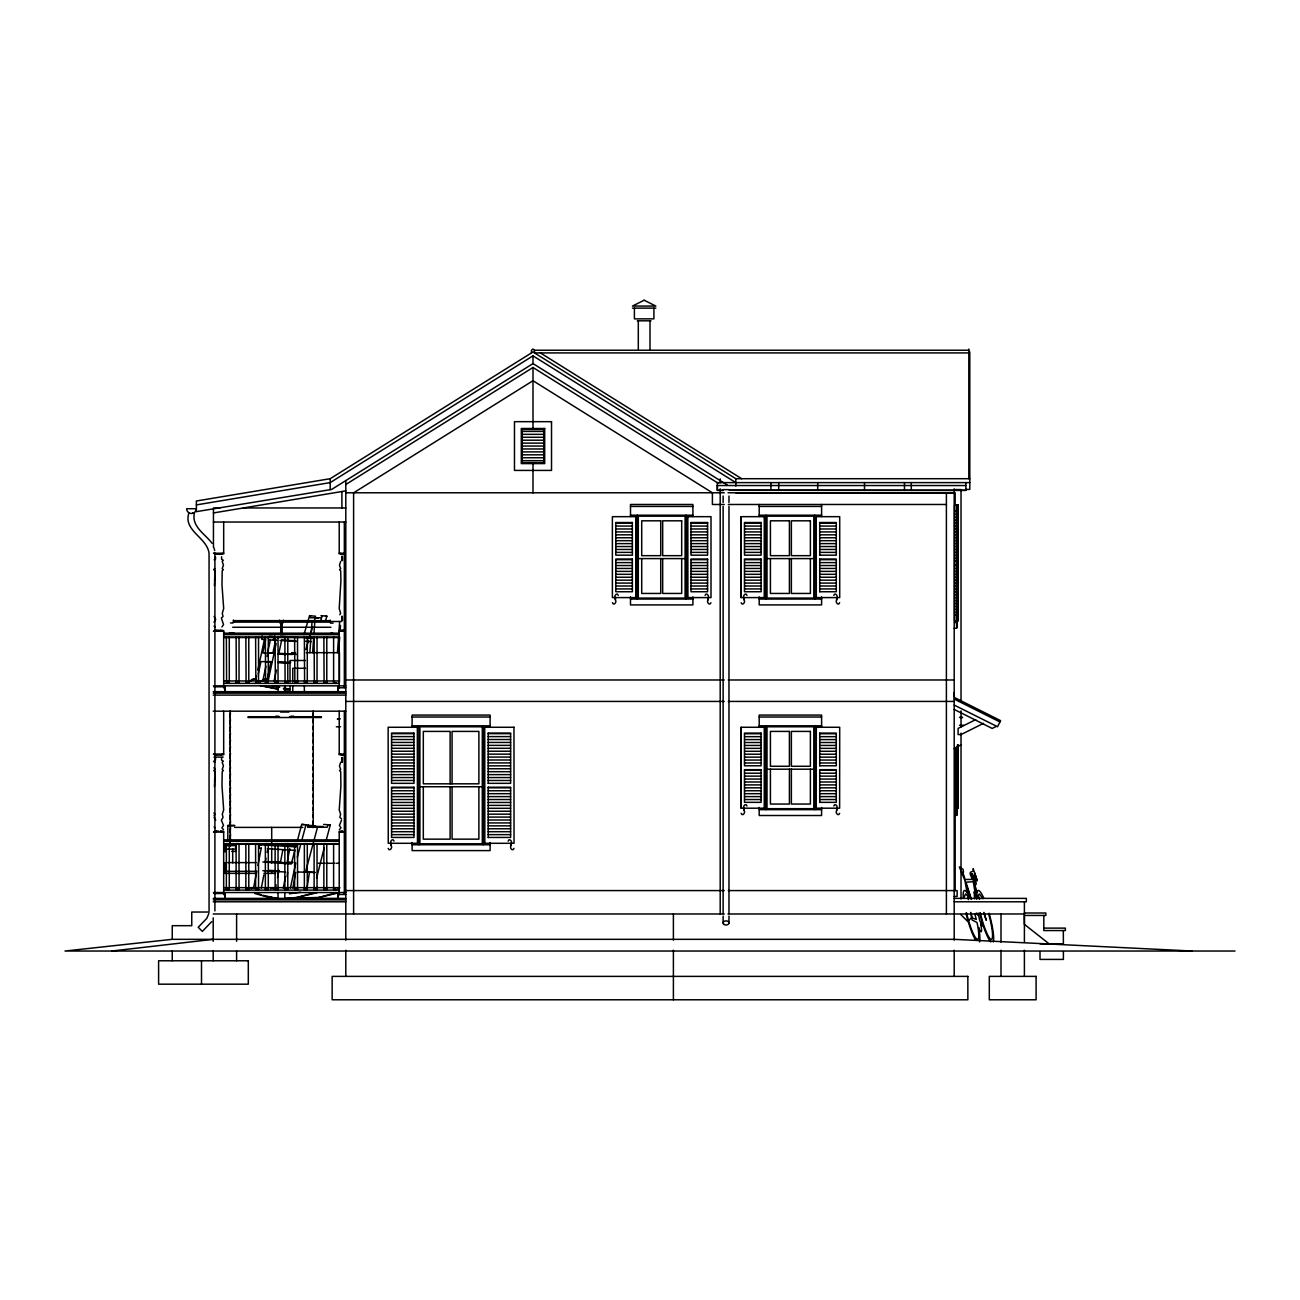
<?xml version="1.0" encoding="UTF-8"?>
<svg xmlns="http://www.w3.org/2000/svg" width="1300" height="1300" viewBox="0 0 1300 1300"><rect width="100%" height="100%" fill="white"/><g stroke="black" fill="none" stroke-linecap="round" stroke-linejoin="round"><path stroke-width="1.5" d="M256.1 873.373L224.9 873.373L224.9 871.341L256.1 871.341M224.9 865.199L224.9 862.615L224.9 873.373M224.9 849.534L224.9 851.679L224.9 845.601L235.625 845.601L235.625 847.941M224.9 849.16L235.625 849.014L235.625 851.403L231.725 851.403M224.9 848.217L224.9 845.601M271.7 873.373L271.7 871.341M957.06 626.113L957.028 627.575L957.011 622.099M957.271 813.312L957.255 814.775L957.369 804.538M957.239 814.726L957.239 810.03M957.206 809.299L957.222 810.387M975.666 914.631L975.699 913.656M261.592 844.708L259.155 844.708L258.928 848.104L261.365 848.104M309.871 652.681L310.96 637.081M311.236 633.181L312.065 621.481M312.618 652.681L313.723 637.081M313.999 633.181L314.827 621.481M337.447 652.681L338.553 637.081M338.829 633.181L339.641 621.481M338.585 652.681L339.69 637.081M340.243 629.281L340.519 625.381M262.096 635.976L261.852 639.389L265.671 639.535L262.779 652.99L266.142 652.99M274.723 635.976L274.479 639.389L273.211 639.389L275.762 639.535L272.87 652.99L267.832 652.99L267.085 656.451M287.17 876.509L287.544 872.138M309.481 872.138L306.995 888.193M508.137 841.1C509.031 837.541 513.077 841.62 511.046 844.025L511.046 845.487C509.031 847.892 513.077 851.971 513.971 848.413M705.087 595.4C705.981 591.841 710.028 595.92 708.012 598.325L708.012 599.788C705.997 602.192 710.028 606.271 710.938 602.712M833.788 595.4C834.681 591.841 838.727 595.92 836.712 598.325L836.712 599.788C834.697 602.192 838.727 606.271 839.638 602.712M833.788 806C834.681 802.441 838.727 806.52 836.712 808.925L836.712 810.387C834.697 812.793 838.727 816.871 839.638 813.312M964.291 896.967L965.542 893.913L967.704 895.992L968.37 899.633M290.42 887.981L295.783 862.956M292.858 887.981L295.685 872.462M316.566 878.28L324.204 847.746M256.815 871.163L253.5 888.355L252.525 888.014A6.532 5.655 90 0 0 250.494 887.965L248.69 888.696M257.92 865.443L261.219 848.25M265.281 862.014L266.029 858.179M267.134 852.443L267.865 848.624M261.332 888.111L263.851 874.998M276.136 884.764L275.438 888.355L274.463 888.014A6.532 5.655 -90 0 0 272.431 887.965L270.627 888.696M277.517 877.549L278.915 870.334M282.783 850.167L280.572 861.721L266.923 861.721M289.803 848.624L287.219 862.014L292.906 862.404M283.27 888.111L285.431 876.866M338.991 892.531L337.756 898.381L338.991 892.531L337.756 894.481L345.8 894.481M255.807 679.64L256.62 675.821M257.855 670.085L264.404 639.535M258.229 674.229L260.926 661.619L265.98 661.619M267.491 653.283L270.368 639.909M262.681 681.281L265.899 666.283M267.15 679.64L271.017 661.619L267.654 661.619M276.201 643.354L268.418 679.64L267.312 679.299M274.024 681.281L276.445 670.036M975.585 898.121L974.236 891.735L974.545 898.771M294.791 850.492L291.281 863.996L262.844 862.014M297.196 841.376L301.714 824.428L304.151 824.428M297.31 857.252L300.852 843.928M301.86 840.125L305.923 824.915L308.36 824.915L307.743 827.239L327.243 827.239L327.86 824.915L330.298 824.915L326.235 840.125M305.939 870.577L317.493 827.239L313.349 826.475M305.874 649.626L308.604 640.201M208.829 913.51L206.83 918.336L198.218 927.258L202.345 931.401L211.689 921.667M303.973 634.546L309.562 615.712L310.83 615.712M314.827 618.524L315.526 616.2L309.562 615.712M309.156 638.316L312.488 627.104M314.161 621.497L315.266 617.76L318.338 618.264M320.499 621.367L322.189 615.712L326.885 616.2L325.748 620.003M974.464 883.951L974.496 879.076L972.432 873.763M340.697 561.389L339.463 565.191L340.697 568.62L339.527 569.758L340.697 570.749L340.909 580.775L339.219 608.481L340.632 613.372L339.852 614.754M340.697 762.239L339.463 766.041L340.697 769.47L339.527 770.608L340.697 771.599L340.909 785.834L339.219 809.965L340.632 814.222L339.852 817.31L341.51 818.919M214.078 815.604L214.857 814.222L213.882 812.939M213.818 761.134L215.507 760.126L215.507 757.656M213.996 622.212L215.735 619.418L214.078 616.46M341.51 820.267L339.365 825.467L340.974 827.791L339.365 829.758M214.565 581.571L214.922 570.749L213.752 569.758M214.565 782.421L214.922 771.599L213.752 770.608L214.922 769.47L214.012 767.585M339.219 685.831L337.756 687.781L337.756 691.681L338.991 685.831L337.756 687.781L345.8 687.781M337.756 894.481L339.219 892.531M214.419 585.812L214.565 582.546M214.419 786.663L214.565 783.396M956.524 815.506L956.524 809.656M971.864 917.345L967.736 921.472L960.781 914.517M223.194 757.087L213.931 757.087M961.025 744.786L954.2 748.816M221.926 626.941L223.535 624.617L221.39 618.069L223.047 616.46L222.268 613.372L223.681 608.481L221.991 584.984L222.203 570.749L223.373 569.758L222.203 568.62L223.438 565.191L222.203 561.389L223.307 560.284L221.601 559.276L221.601 556.806M735.8 482.609L533 355.859L533 363.594L331.662 489.434L196.381 511.648L196.381 501.004L330.2 478.709L533 351.959L735.8 478.709L969.8 478.709M533 355.859L330.2 482.609L196.381 504.904M345.8 484.494L533 367.494L718.477 483.421M251.127 888.696L252.931 887.949A6.532 5.655 90 0 1 254.28 887.9M273.065 888.696L274.869 887.949A6.532 5.655 -90 0 1 276.217 887.9M618.296 595.4C617.386 591.841 613.356 595.92 615.371 598.325L615.371 599.788C617.386 602.192 613.34 606.271 612.446 602.712M615.371 599.788L615.371 598.325M708.012 598.325L708.012 599.788M746.996 595.4C746.086 591.841 742.056 595.92 744.071 598.325L744.071 599.788C746.086 602.192 742.04 606.271 741.146 602.712M744.071 599.788L744.071 598.325M394.046 841.1C393.152 837.541 389.106 841.62 391.121 844.025L391.121 845.487C393.136 847.892 389.106 851.971 388.196 848.413M391.121 845.487L391.121 844.025M836.712 599.788L836.712 598.325M511.046 845.487L511.046 844.025M746.996 806C746.086 802.441 742.056 806.52 744.071 808.925L744.071 810.387C746.086 812.793 742.04 816.871 741.146 813.312M744.071 810.387L744.071 808.925M836.712 808.925L836.712 810.387M975.715 719.615L958.1 728.423L958.1 734.581L961.025 734.581L983.483 723.352M996.011 726.538L992.193 728.439L954.2 709.442M214.012 569.075L214.922 568.62M313.674 888.485L315.396 887.851M338.049 888.485L339.934 887.803M314.551 892.775L296.969 897.439L284.781 898.446L284.863 892.531M316.989 892.775L294.856 897.975M336.489 892.775L318.906 897.439L297.554 898.04M338.926 892.775L316.794 897.975M214.126 559.764L215.507 559.276L215.507 556.806M220.512 553.962L223.681 553.231L213.444 553.231L216.613 553.962M216.613 630.5L213.444 631.231L223.681 631.231L220.512 630.5M342.387 630.5L339.219 631.231L344.338 631.231M220.512 754.812L223.681 754.081L213.444 754.081L216.613 754.812M216.613 831.35L213.444 832.081L223.681 832.081L220.512 831.35M342.387 831.35L339.219 832.081L344.338 832.081M226.363 682.37L229.287 682.37M236.113 682.37L239.037 682.37M245.863 682.37L248.787 682.37M255.613 682.37L258.537 682.37M265.363 682.37L268.287 682.37M275.113 682.37L278.037 682.37M284.863 682.37L287.787 682.37M294.613 682.37L297.537 682.37M304.363 682.37L307.287 682.37M314.113 682.37L317.037 682.37M323.863 682.37L326.787 682.37M333.613 682.37L336.537 682.858L333.613 682.858L333.613 636.984M226.363 889.07L229.287 889.07M236.113 889.07L239.037 889.07M245.863 889.07L248.787 889.07M255.613 889.07L258.537 889.07M265.363 889.07L268.287 889.07M275.113 889.07L278.037 889.07M284.863 889.07L287.787 889.07M294.613 889.07L297.537 889.07M304.363 889.07L307.287 889.07M314.113 889.07L317.037 889.07M323.863 889.07L326.787 889.07M333.613 889.07L336.537 889.557L333.613 889.557L333.613 843.684L336.537 843.684M300.463 892.288L289.364 893.799M213.444 512.947L345.8 490.88M111.8 951.031L213.2 939.331M1192.1 951.031L954.2 939.331L172.25 939.331L65 951.031L1235 951.031M632.45 308.132L655.85 308.132M637.325 320.808L650.975 320.808M531.472 352.918L531.472 350.236L533 349.034L534.528 350.236L968.825 350.236M968.825 352.918L534.528 352.918L534.528 350.236M522.324 431.421L543.676 431.421M522.324 434.346L543.676 434.346M522.324 437.271L543.676 437.271M522.324 440.196L543.676 440.196M522.324 443.121L543.676 443.121M522.324 446.046L543.676 446.046M522.324 448.971L543.676 448.971M522.324 451.896L543.676 451.896M522.324 454.821L543.676 454.821M522.324 457.746L543.676 457.746M522.324 460.671L543.676 460.671M969.8 482.609L717.291 482.609L717.291 490.409L723.239 490.409L717.405 490.279L717.405 485.534M717.291 485.534L965.884 485.534M965.77 489.434L969.8 489.434L969.8 351.959M723.125 489.629L728.975 489.629M955.175 489.58L961.025 489.58L961.025 700.765M965.77 490.279L729.267 490.279L965.884 490.409L965.884 482.609M735.8 492.781L954.2 492.716M345.8 492.781L724.246 492.781M728 492.781L955.175 492.781L955.175 503.506M724.246 504.481L712.4 504.481L712.4 492.781L533 380.721L353.6 492.846L353.6 913.981M728.276 504.481L946.4 504.481M630.5 506.431L692.9 506.431M759.2 506.431L821.6 506.431M213.444 507.959L219.944 507.959M243.344 507.959L345.8 507.959M955.76 510.819L957.986 510.819L957.986 561.031L955.76 561.031M955.89 511.371L957.141 511.371M188.971 512.72C182.764 530.79 207.252 537.436 209.056 553.378L209.056 910.699M192.969 512.72L194.431 512.72C191.149 526.711 205.14 533.829 212.062 543.319M955.89 514.296L957.141 514.296M630.5 515.206L692.9 515.206M759.2 515.206L821.6 515.206M635.863 516.669L612.381 516.669L612.381 597.594L635.863 597.594L635.863 516.669L635.749 597.594M687.538 516.669L711.003 516.669L711.003 597.594L687.538 597.594L687.538 516.669L687.619 597.594M955.89 517.221L957.141 517.221M955.89 520.146L957.141 520.146M213.444 522.031L345.8 522.031M819.683 522.519L836.29 522.519L836.29 555.181L819.683 555.181M955.89 523.071L957.141 523.071M615.842 523.136L632.385 523.136M690.983 523.136L707.558 523.136M744.543 523.136L761.085 523.136M819.683 523.136L836.258 523.136M615.842 526.061L632.385 526.061M690.983 526.061L707.558 526.061M744.543 526.061L761.085 526.061M819.683 526.061L836.258 526.061M955.89 525.996L957.141 525.996M615.842 528.986L632.385 528.986M690.983 528.986L707.558 528.986M744.543 528.986L761.085 528.986M819.683 528.986L836.258 528.986M955.89 528.921L957.141 528.921M615.842 531.911L632.385 531.911M690.983 531.911L707.558 531.911M744.543 531.911L761.085 531.911M819.683 531.911L836.258 531.911M955.89 531.846L957.141 531.846M615.842 534.836L632.385 534.836M690.983 534.836L707.558 534.836M744.543 534.836L761.085 534.836M819.683 534.836L836.258 534.836M955.89 534.771L957.141 534.771M955.89 537.696L957.141 537.696M615.842 537.761L632.385 537.761M690.983 537.761L707.558 537.761M744.543 537.761L761.085 537.761M819.683 537.761L836.258 537.761M615.842 540.686L632.385 540.686M690.983 540.686L707.558 540.686M744.543 540.686L761.085 540.686M819.683 540.686L836.258 540.686M955.89 540.621L957.141 540.621M615.842 543.611L632.385 543.611M690.983 543.611L707.558 543.611M744.543 543.611L761.085 543.611M819.683 543.611L836.258 543.611M955.89 543.546L957.141 543.546M615.842 546.536L632.385 546.536M690.983 546.536L707.558 546.536M744.543 546.536L761.085 546.536M819.683 546.536L836.258 546.536M955.89 546.471L957.141 546.471M615.842 549.461L632.385 549.461M690.983 549.461L707.558 549.461M744.543 549.461L761.085 549.461M819.683 549.461L836.258 549.461M955.89 549.396L957.141 549.396M955.89 552.321L957.141 552.321M615.842 552.386L632.385 552.386M690.983 552.386L707.558 552.386M744.543 552.386L761.085 552.386M819.683 552.386L836.258 552.386M344.338 553.231L339.219 553.231L342.387 553.962M214.906 554.206L222.219 554.206M340.681 554.206L344.338 554.206M955.89 555.246L957.141 555.246M955.89 558.171L957.141 558.171M638.3 558.594L685.1 558.594M767 558.594L813.8 558.594M819.683 559.081L836.29 559.081L836.29 591.744L819.683 591.744M615.842 559.683L632.385 559.683M690.983 559.683L707.558 559.683M744.543 559.683L761.085 559.683M819.683 559.683L836.258 559.683M615.842 562.608L632.385 562.608M690.983 562.608L707.558 562.608M744.543 562.608L761.085 562.608M819.683 562.608L836.258 562.608M955.76 564.931L957.986 564.931L957.986 615.144L955.76 615.144M615.842 565.533L632.385 565.533M690.983 565.533L707.558 565.533M744.543 565.533L761.085 565.533M819.683 565.533L836.258 565.533M955.89 565.533L957.141 565.533M615.842 568.457L632.385 568.457M690.983 568.457L707.558 568.457M744.543 568.457L761.085 568.457M819.683 568.457L836.258 568.457M955.89 568.457L957.141 568.457M615.842 571.383L632.385 571.383M690.983 571.383L707.558 571.383M744.543 571.383L761.085 571.383M819.683 571.383L836.258 571.383M955.89 571.383L957.141 571.383M615.842 574.308L632.385 574.308M690.983 574.308L707.558 574.308M744.543 574.308L761.085 574.308M819.683 574.308L836.258 574.308M955.89 574.308L957.141 574.308M615.842 577.233L632.385 577.233M690.983 577.233L707.558 577.233M744.543 577.233L761.085 577.233M819.683 577.233L836.258 577.233M955.89 577.233L957.141 577.233M615.842 580.158L632.385 580.158M690.983 580.158L707.558 580.158M744.543 580.158L761.085 580.158M819.683 580.158L836.258 580.158M955.89 580.158L957.141 580.158M615.842 583.082L632.385 583.082M690.983 583.082L707.558 583.082M744.543 583.082L761.085 583.082M819.683 583.082L836.258 583.082M955.89 583.082L957.141 583.082M615.842 586.008L632.385 586.008M690.983 586.008L707.558 586.008M744.543 586.008L761.085 586.008M819.683 586.008L836.258 586.008M955.89 586.008L957.141 586.008M615.842 588.933L632.385 588.933M690.983 588.933L707.558 588.933M744.543 588.933L761.085 588.933M819.683 588.933L836.258 588.933M955.89 588.933L957.141 588.933M955.89 591.858L957.141 591.858M955.89 594.783L957.141 594.783M816.238 597.594L839.702 597.594L839.702 516.669L816.238 516.669L816.319 597.594M955.89 597.707L957.141 597.707M630.5 599.056L692.9 599.056M759.2 599.056L821.6 599.056M955.89 600.633L957.141 600.633M955.89 603.558L957.141 603.558M955.89 606.483L957.141 606.483M955.89 609.408L957.141 609.408M955.89 612.332L957.141 612.332M320.921 615.712L322.189 615.712M325.618 616.2L326.885 616.2M310.213 617.76L320.32 617.76M233.431 620.653L330.2 620.653M330.102 621.481L341.64 621.481M233.431 622.115L330.2 622.115M954.557 622.456L957.044 622.456M279.744 622.602L279.5 620.165M283.156 622.602L283.4 620.165M230.506 622.976L232.944 622.976M280.231 623.09L282.669 623.09M330.688 623.09L333.125 623.09M232.7 627.266L330.931 627.266M954.2 628.306L956.638 628.192L956.508 622.456M215.182 630.224L222.463 630.224M340.438 630.224L344.338 630.224M231.01 632.726L232.424 632.726M229.531 632.97L233.919 632.97M331.207 632.84L332.605 632.84M223.681 633.181L339.219 633.181M229.531 633.701L233.919 633.701M279.549 633.815L283.351 633.815M330.005 633.815L333.808 633.815M223.681 634.156L339.219 634.156M223.681 634.644L339.219 634.644M223.681 637.081L339.219 637.081M223.681 637.569L339.219 637.569M291.558 652.681L295.457 652.681M306.312 652.681L339.463 652.681L339.463 681.931M305.451 660.481L290.014 660.481L290.014 681.931M305.63 668.281L292.76 668.281L292.76 681.931M345.8 679.981L724.246 679.981M728.276 679.981L954.2 679.981M223.681 680.956L339.219 680.956M223.681 683.394L339.219 683.394M213.444 685.831L345.8 685.831M213.866 686.806L225.144 686.806L225.144 691.681L223.909 685.831L225.144 686.806L223.681 685.831M213.265 691.681L345.8 691.681M954.2 692.575L954.33 697.45L1000.594 720.639L997.539 726.749L954.2 705.071M213.265 693.144L345.8 693.144M213.2 695.094L345.8 695.094M345.8 701.431L724.246 701.431M728.276 701.431L954.2 701.431M213.2 711.181L345.8 711.181M280.572 712.043L288.909 712.043M275.681 716.284L278.606 716.284M290.875 716.284L293.8 716.284M275.681 716.674L278.817 716.674M290.664 716.674L293.8 716.674M248.04 716.739L279.451 716.739M289.477 716.739L321.441 716.739M412.1 717.031L490.1 717.031M759.2 717.031L821.6 717.031M248.04 717.519L321.441 717.519M959.53 717.34L962.358 717.34M960.456 717.567L962.617 717.567M337.642 718.835L340.308 718.835M337.382 719.062L339.381 719.062M959.481 725.286L963.658 725.286M412.1 725.806L490.1 725.806M759.2 725.806L821.6 725.806M336.342 726.781L340.519 726.781M514.036 727.269L484.738 727.269L484.819 843.294M816.238 727.269L839.702 727.269L839.621 808.194L816.238 808.194L816.319 727.269M488.183 733.119L510.624 733.119L510.624 783.331L488.183 783.331M819.683 733.119L836.29 733.119L836.29 765.781L819.683 765.781M391.609 733.671L413.985 733.671M488.183 733.671L510.591 733.671M744.543 733.736L761.085 733.736M819.683 733.736L836.258 733.736M391.609 736.596L413.985 736.596M488.183 736.596L510.591 736.596M744.543 736.661L761.085 736.661M819.683 736.661L836.258 736.661M391.609 739.521L413.985 739.521M488.183 739.521L510.591 739.521M744.543 739.586L761.085 739.586M819.683 739.586L836.258 739.586M391.609 742.446L413.985 742.446M488.183 742.446L510.591 742.446M744.543 742.511L761.085 742.511M819.683 742.511L836.258 742.511M391.609 745.371L413.985 745.371M488.183 745.371L510.591 745.371M744.543 745.436L761.085 745.436M819.683 745.436L836.258 745.436M391.609 748.296L413.985 748.296M488.183 748.296L510.591 748.296M744.543 748.361L761.085 748.361M819.683 748.361L836.258 748.361M956.215 748.361L957.141 748.361M391.609 751.221L413.985 751.221M488.183 751.221L510.591 751.221M744.543 751.286L761.085 751.286M819.683 751.286L836.258 751.286M956.215 751.286L957.141 751.286M344.338 754.081L339.219 754.081L342.387 754.812M391.609 754.146L413.985 754.146M488.183 754.146L510.591 754.146M744.543 754.211L761.085 754.211M819.683 754.211L836.258 754.211M956.215 754.211L957.141 754.211M214.906 755.056L222.219 755.056M340.681 755.056L344.338 755.056M391.609 757.071L413.985 757.071M488.183 757.071L510.591 757.071M744.543 757.136L761.085 757.136M819.683 757.136L836.258 757.136M956.215 757.136L957.141 757.136M391.609 759.996L413.985 759.996M488.183 759.996L510.591 759.996M744.543 760.061L761.085 760.061M819.683 760.061L836.258 760.061M956.215 760.061L957.141 760.061M391.609 762.921L413.985 762.921M488.183 762.921L510.591 762.921M744.543 762.986L761.085 762.986M819.683 762.986L836.258 762.986M956.215 762.986L957.141 762.986M391.609 765.846L413.985 765.846M488.183 765.846L510.591 765.846M956.085 765.781L957.986 765.781L957.986 744.673M391.609 768.771L413.985 768.771M488.183 768.771L510.591 768.771M767 769.194L813.8 769.194M819.683 769.681L836.29 769.681L836.29 802.344L819.683 802.344M956.085 769.681L957.986 769.681L957.986 802.344L956.085 802.344M744.543 770.283L761.085 770.283M819.683 770.283L836.258 770.283M956.215 770.283L957.141 770.283M391.609 771.696L413.985 771.696M488.183 771.696L510.591 771.696M744.543 773.207L761.085 773.207M819.683 773.207L836.258 773.207M956.215 773.207L957.141 773.207M391.609 774.621L413.985 774.621M488.183 774.621L510.591 774.621M744.543 776.133L761.085 776.133M819.683 776.133L836.258 776.133M956.215 776.133L957.141 776.133M391.609 777.546L413.985 777.546M488.183 777.546L510.591 777.546M744.543 779.058L761.085 779.058M819.683 779.058L836.258 779.058M956.215 779.058L957.141 779.058M391.609 780.471L413.985 780.471M488.183 780.471L510.591 780.471M744.543 781.983L761.085 781.983M819.683 781.983L836.258 781.983M956.215 781.983L957.141 781.983M744.543 784.908L761.085 784.908M819.683 784.908L836.258 784.908M956.215 784.908L957.141 784.908M419.9 786.744L482.3 786.744M488.183 787.231L510.624 787.231L510.624 837.444L488.183 837.444M391.609 787.832L413.985 787.832M488.183 787.832L510.591 787.832M744.543 787.832L761.085 787.832M819.683 787.832L836.258 787.832M956.215 787.832L957.141 787.832M391.609 790.758L413.985 790.758M488.183 790.758L510.591 790.758M744.543 790.758L761.085 790.758M819.683 790.758L836.258 790.758M956.215 790.758L957.141 790.758M391.609 793.683L413.985 793.683M488.183 793.683L510.591 793.683M744.543 793.683L761.085 793.683M819.683 793.683L836.258 793.683M956.215 793.683L957.141 793.683M391.609 796.608L413.985 796.608M488.183 796.608L510.591 796.608M744.543 796.608L761.085 796.608M819.683 796.608L836.258 796.608M956.215 796.608L957.141 796.608M391.609 799.533L413.985 799.533M488.183 799.533L510.591 799.533M744.543 799.533L761.085 799.533M819.683 799.533L836.258 799.533M956.215 799.533L957.141 799.533M391.609 802.457L413.985 802.457M488.183 802.457L510.591 802.457M391.609 805.383L413.985 805.383M488.183 805.383L510.591 805.383M391.609 808.308L413.985 808.308M488.183 808.308L510.591 808.308M759.2 809.656L821.6 809.656M954.785 809.656L957.369 809.656M391.609 811.233L413.985 811.233M488.183 811.233L510.591 811.233M391.609 814.158L413.985 814.158M488.183 814.158L510.591 814.158M391.609 817.082L413.985 817.082M488.183 817.082L510.591 817.082M391.609 820.008L413.985 820.008M488.183 820.008L510.591 820.008M391.609 822.933L413.985 822.933M488.183 822.933L510.591 822.933M323.651 824.428L330.298 824.915M234.65 825.337L227.825 825.337L227.825 840.742M308.75 825.337L315.575 825.825L308.75 825.825M227.825 825.825L234.65 825.825M391.609 825.858L413.985 825.858M488.183 825.858L510.591 825.858M307.499 826.475L323.099 826.475M234.65 827.385L302.9 827.385M391.609 828.783L413.985 828.783M488.183 828.783L510.591 828.783M214.662 831.074L218.562 831.074M220.512 831.074L222.463 831.074M340.438 831.074L342.387 831.074M391.609 831.707L413.985 831.707M488.183 831.707L510.591 831.707M391.609 834.633L413.985 834.633M488.183 834.633L510.591 834.633M223.681 839.881L339.219 839.881M223.681 840.856L339.219 840.856M223.681 841.344L339.219 841.344M484.738 843.294L514.036 843.294L513.971 727.269M223.681 843.781L339.219 843.781M223.681 844.269L339.219 844.269M283.53 844.708L281.092 844.708L296.481 845.682M412.1 844.756L490.1 844.756M227.825 862.615L256.1 862.615M318.402 863.281L324.301 863.281M325.699 863.281L334.815 863.281M336.342 863.281L338.748 863.281M267.8 871.341L275.6 871.341M263.9 873.373L275.6 873.373M972.416 873.746L971.116 873.616L977.21 892.434L977.405 891.345A27.121 4.55 74.8 0 1 983.742 898.121M223.681 887.656L339.219 887.656M223.681 890.094L339.219 890.094M345.8 890.581L724.246 890.581M728.276 890.581L957.125 890.581L957.125 896.431L954.2 896.431M213.444 892.531L345.8 892.531M213.866 893.506L225.144 893.506L225.144 898.381L223.909 892.531L225.144 893.506L223.681 892.531M213.265 898.381L345.8 898.381M954.2 898.381L1026.35 898.381L1026.35 901.794L954.2 901.794M213.265 899.844L345.8 899.844M213.2 901.794L345.8 901.794M209.3 912.031L191.75 912.031L191.75 925.681L172.25 925.681L172.25 939.331M1024.4 913.006L1045.85 913.006L1045.85 915.444L1024.319 915.444L1024.4 924.349L1049.068 943.816M213.2 913.981L724.246 913.981M727.951 913.981L1024.4 913.981M1043.9 928.119L1065.35 928.119L1065.35 930.556L1043.819 930.556L1043.819 915.444M1040 943.816L1063.4 943.816L1063.319 930.556M285.123 689.601L288.535 689.666M283.855 689.601L288.99 689.699M278.834 661.96L290.648 662.577M267.995 661.733L272.041 661.944M278.119 662.253L290.257 662.903M266.224 661.96L270.156 662.171M278.021 662.577L289.835 663.211M280.54 636.317L296.059 637.195M305.76 637.764L312.26 638.202M269.181 636.317L273.065 636.529M295.864 640.786L281.71 639.909L278.85 653.283L296.676 654.404M305.5 641.339L311.269 641.664M269.1 639.909L276.803 640.347M279.988 640.445L296.059 641.452M306.215 871.796L315.185 872.462L297.375 871.991M269.165 870.334L279.24 870.935M262.844 870.691L285.642 872.024M267.832 652.99L271.879 653.25M277.94 653.624L292.11 654.517M278.119 654.03L286.049 654.534M259.155 844.708L296.205 846.901M267.377 848.737L295.262 850.362M270.822 861.721L291.947 863.2M278.655 898.316L266.549 896.756L254.849 893.523M301.714 824.428L305.923 824.915M284.651 688.285L289.689 689.033M283.384 688.285L288.421 689.033M278.33 689.033L261.787 685.717M277.062 689.033L260.52 685.717M271.993 897.26L263.071 895.342M279.662 687.326L273.146 685.717M278.395 687.326L271.879 685.717M256.588 679.477L255.97 679.299A6.532 6.305 90 0 0 253.711 679.234L248.852 681.817L252.444 679.234A6.532 6.305 90 0 1 254.703 679.299M257.286 893.523L261.137 894.741M954.2 699.075L999.944 721.955M213.818 761.67L214.922 762.239M540.378 352.918L741.65 478.709M533 363.594L727.447 485.128M975.016 885.69L976.219 884.097L974.659 873.015L977.275 880.783L973.18 868.627C974.204 874.884 966.42 867.734 972.546 879.401L965.104 879.499L962.699 872.072L963.544 872.072L963.04 869.294L959.319 866.905L964.925 880.539L967.151 892.873L966.079 891.345A27.121 4.55 74.8 0 0 963.316 898.121M214.061 626.129L215.199 626.941M214.061 826.979L215.199 827.791M223.909 685.831L225.144 686.806M223.909 892.531L225.144 893.506M214.078 817.31L215.735 820.267M223.535 829.758L221.926 827.791L223.535 825.467L221.39 820.267L223.047 817.31L222.268 814.222L223.681 809.965L221.991 785.834L222.203 771.599L223.373 770.608L222.203 769.47L223.438 766.041L222.203 762.239L223.307 761.134L221.601 760.126L221.601 757.656M976.381 913.006L977.649 915.038M983.011 898.706L979.29 893.913L978.299 895.57L979.55 899.307M969.979 898.121L967.899 893.961L966.55 885.544L970.889 898.885M983.856 913.347L986.31 920.335L983.921 912.373M971.458 899.226L965.965 882.196L973.278 881.709L975.877 897.423M974.773 913.705L976.3 919.474L972.124 917.833L971.051 913.217M214.094 548.064L214.662 550.566M970.661 912.389L972.075 919.945L977.031 922.529A23.53 3.949 74.8 0 1 976.511 938.844A23.53 3.949 74.8 0 1 966.469 912.697M976.706 899.21L975.682 889.265L976.95 893.961A27.121 4.55 74.8 0 0 977.08 898.121M978.12 913.104L979.745 920.627L982.524 925.941L980.606 924.105A8.873 1.495 74.8 0 1 981.37 931.58A8.873 1.495 74.8 0 1 978.64 927.501L979.062 929.744A27.121 4.55 74.8 0 1 979.436 941.947M1063.4 951.616L1063.4 959.416L1040 959.416L1040 951.616M1024.4 901.794L1024.4 942.159M1024.4 950.219L1024.4 976.381M1001 913.981L1001 942.159M1001 950.219L1001 976.381M968.825 349.034L968.825 478.709M961.025 710.872L961.025 726.96M961.025 733.135L961.025 898.999M958.181 745.485L958.181 808.194L954.834 808.194L954.931 747.5M957.661 504.969L957.661 620.994M957.661 745.485L957.661 808.194M957.531 510.819L957.531 561.031M957.531 564.931L957.531 615.144M957.531 744.673L957.531 765.781M957.531 769.681L957.531 802.344M957.044 617.337L957.044 627.575M957.06 746.59L957.06 765.781M957.06 769.681L957.06 802.344M956.865 747.5L956.865 808.194M956.54 504.969L956.54 620.994M955.175 747.695L955.175 890.581M954.2 488.784L954.2 940.16M954.2 950.219L954.2 976.381M946.4 492.781L946.4 913.981M911.3 482.609L911.3 490.409M904.475 482.609L904.475 490.409M864.5 482.609L864.5 490.409M821.6 504.481L821.6 516.539M821.6 596.879L821.6 604.906L759.2 604.906L759.2 596.879M821.6 727.139L821.6 715.081L759.2 715.081L759.2 727.139M821.6 807.479L821.6 815.506L759.2 815.506L759.2 807.479M819.715 522.519L819.715 555.181M819.715 559.081L819.715 591.744M819.715 733.119L819.715 765.781M819.715 769.681L819.715 802.344M817.7 482.609L817.7 490.409M814.775 515.206L814.775 599.056M814.775 725.806L814.775 809.656M810.387 558.594L810.387 593.45L791.375 593.45L791.375 558.594M810.387 769.194L810.387 804.05L791.375 804.05L791.375 769.194M789.425 558.594L789.425 593.45L770.413 593.45L770.413 558.594M789.425 769.194L789.425 804.05L770.413 804.05L770.413 769.194M778.7 482.609L778.7 490.409M770.9 482.609L770.9 490.409M766.025 515.206L766.025 599.056M766.025 725.806L766.025 809.656M764.449 516.669L764.449 597.594M764.449 727.269L764.449 808.194M759.2 504.481L759.2 516.539M741.195 516.669L741.195 597.594M741.195 727.269L741.195 808.194M735.8 478.709L735.8 486.021M728.975 496.015L728.975 502.483M728.975 506.301L728.975 913.608M728.975 916.077L728.975 922.951M723.125 496.015L723.125 502.483M723.125 506.301L723.125 913.608M723.125 916.077L723.125 922.951M720.2 478.887L720.2 482.852M720.2 488.816L720.2 913.981M692.9 516.539L692.9 504.481L630.5 504.481L630.5 516.539M692.9 596.879L692.9 604.906L630.5 604.906L630.5 596.879M686.075 515.206L686.075 599.056M681.688 558.594L681.688 593.45L662.675 593.45L662.675 558.594M673.4 913.981L673.4 940.16M673.4 950.219L673.4 999.781M660.725 558.594L660.725 593.45L641.712 593.45L641.712 558.594M653.9 308.132L653.9 318.858L634.4 318.858L634.4 308.132M650 320.808L650 349.18M638.3 320.808L638.3 349.18M637.325 515.206L637.325 599.056M533 367.494L533 428.496M533 463.596L533 492.96M490.1 727.22L490.1 715.081L412.1 715.081L412.1 727.22M490.1 842.514L490.1 850.606L412.1 850.606L412.1 842.514M488.215 733.119L488.215 783.331M488.215 787.231L488.215 837.444M483.275 725.806L483.275 844.756M478.887 786.744L478.887 839.15L452.075 839.15L452.075 786.744M452.075 783.819L452.075 731.413L478.887 731.413L478.887 783.819L423.312 783.819L423.312 731.413L450.125 731.413L450.125 783.819M450.125 786.744L450.125 839.15L423.312 839.15L423.312 786.744M418.925 725.806L418.925 844.756M345.8 480.594L345.8 940.16M345.8 950.219L345.8 976.381M344.338 522.031L344.338 687.651M344.338 711.181L344.338 894.367M342.339 556.384L342.469 560.511M342.339 616.395L342.469 620.474M342.469 757.543L342.339 762.044M342.014 556.465L342.014 560.511M342.014 616.46L342.014 620.474M342.014 757.543L342.014 761.556M341.9 491.53L341.9 507.959M341.819 556.384L341.819 560.381M341.819 616.395L341.819 620.392M341.819 758.014L341.819 762.044M339.219 522.031L339.219 553.962M339.219 630.5L339.219 687.651M339.219 711.181L339.219 754.812M339.219 831.35L339.219 894.367M330.2 478.709L330.2 489.58M330.2 620.165L330.2 622.602M326.787 636.984L326.787 682.858L324.106 682.906L323.863 636.984M317.037 636.984L317.037 682.858L314.356 682.906L314.113 636.984M313.267 712.741L313.235 722.849M313.267 719.501L313.235 729.609M313.267 726.261L313.235 736.369M313.267 733.021L313.267 738.091M313.267 739.781L313.235 749.889M313.267 746.541L313.235 756.633M313.267 753.285L313.235 763.392M313.267 760.045L313.235 770.153M313.267 766.805L313.235 776.913M313.267 773.565L313.235 783.673M313.267 780.325L313.267 785.395M313.267 787.085L313.235 797.192M313.267 793.845L313.235 803.952M313.267 800.605L313.235 810.712M313.267 807.365L313.267 812.435M313.267 814.125L313.235 824.233M313.267 820.885L313.024 827.645M313.235 711.019L313.235 716.089M313.235 738.059L313.235 743.129M313.235 785.363L313.235 790.433M313.235 812.403L313.235 817.472M307.287 636.984L307.287 682.858L304.606 682.906L304.363 636.984M304.363 685.831L304.363 691.681M297.537 636.984L297.537 682.858L294.856 682.906L294.613 636.984M292.76 685.831L292.76 691.681M290.014 685.831L290.014 691.681M287.787 636.984L287.787 682.858L285.106 682.906L284.863 636.984M284.863 685.831L284.863 691.681M282.181 623.09L282.181 632.84L280.751 632.84L280.719 623.09M278.037 636.984L278.037 682.858L275.356 682.906L275.113 636.984M278.037 685.831L278.037 691.681M278.037 892.531L278.037 898.381M271.7 827.385L271.7 846.072M271.7 847.941L271.7 863.021M268.287 636.984L268.287 682.858L265.606 682.906L265.363 636.984M258.537 636.984L258.537 682.858L255.856 682.906L255.613 636.984M248.787 636.984L248.787 682.858L246.106 682.906L245.863 636.984M239.037 636.984L239.037 682.858L236.356 682.906L236.113 636.984M236.6 913.981L236.6 941.281M236.6 951.031L236.6 960.781M233.431 620.051L233.431 622.489M232.7 849.16L232.7 862.908M230.409 712.709L230.409 714.399M230.409 719.469L230.409 721.159M230.409 726.229L230.409 727.919M230.409 732.989L230.409 734.679M230.409 739.749L230.409 741.439M230.409 746.509L230.409 748.199M230.409 753.253L230.409 754.942M230.409 760.012L230.409 761.702M230.409 766.773L230.409 768.462M230.409 773.533L230.409 775.222M230.409 780.293L230.409 781.983M230.409 787.053L230.409 788.742M230.409 793.812L230.409 795.503M230.409 800.572L230.409 802.262M230.409 807.332L230.409 809.023M230.409 814.092L230.409 815.783M230.409 820.852L230.409 822.543M230.409 827.613L230.409 829.286M230.409 834.356L230.409 836.046M230.165 711.019L230.376 841.149M230.165 842.806L230.132 846.219M229.889 714.431L229.921 717.779M229.889 721.191L229.921 724.539M229.889 727.951L229.921 731.299M229.889 734.711L229.921 738.059M229.889 741.471L229.921 744.819M229.889 748.231L229.921 751.562M229.889 754.975L229.921 758.322M229.889 761.735L229.921 765.082M229.889 768.495L229.921 771.842M229.889 775.255L229.921 778.602M229.889 782.015L229.921 785.363M229.889 788.775L229.921 792.122M229.889 795.535L229.921 798.883M229.889 802.295L229.921 805.642M229.889 809.055L229.921 812.403M229.889 815.815L229.921 819.163M229.889 822.575L229.921 825.923M229.889 829.335L229.921 832.666M229.889 836.079L229.921 839.426M229.889 842.839L229.921 846.186M229.287 636.984L229.287 682.858L226.606 682.906L226.363 636.984M223.681 522.031L223.681 553.962M223.681 630.5L223.681 687.651M223.681 711.181L223.681 754.812M223.681 831.35L223.681 894.367M214.906 553.101L214.906 910.926M213.444 509.616L213.444 547.381M213.2 917.881L213.2 941.281M213.2 950.625L213.2 960.781M201.5 960.781L201.5 984.181M172.25 951.031L172.25 960.781M990.763 941.947A27.121 4.55 74.8 0 1 979.729 913.234M989.072 913.234A27.121 4.55 74.8 0 1 993.2 941.947M975.163 939.331A27.121 4.55 74.8 0 1 965.965 913.234M988.569 913.673A23.546 3.949 74.8 0 1 991.201 939.38A23.546 3.949 74.8 0 1 980.233 912.697M265.817 679.169A6.532 6.305 -90 0 0 265.054 679.234L260.211 681.817L263.803 679.234A6.532 6.305 -90 0 1 266.061 679.299M316.469 887.656A9.62 8.336 90 0 1 317.574 887.64M974.415 875.956L975.39 881.562L974.415 875.956M644.15 300.219L632.45 306.069L655.85 306.069L644.15 300.219M229.287 889.557L226.363 889.557L226.363 843.684L229.287 843.684L229.287 889.557M239.037 889.557L236.113 889.557L236.113 843.684L239.037 843.684L239.037 889.557M248.787 889.557L245.863 889.557L245.863 843.684L248.787 843.684L248.787 889.557M258.537 889.557L255.613 889.557L255.613 843.684L258.537 843.684L258.537 889.557M268.287 889.557L265.363 889.557L265.363 843.684L268.287 843.684L268.287 889.557M278.037 889.557L275.113 889.557L275.113 843.684L278.037 843.684L278.037 889.557M287.787 889.557L284.863 889.557L284.863 843.684L287.787 843.684L287.787 889.557M297.537 889.557L294.613 889.557L294.613 843.684L297.537 843.684L297.537 889.557M307.287 889.557L304.363 889.557L304.363 843.684L307.287 843.684L307.287 889.557M317.037 889.557L314.113 889.557L314.113 843.684L317.037 843.684L317.037 889.557M326.787 889.557L323.863 889.557L323.863 843.684L326.787 843.684L326.787 889.557M551.525 421.671L514.475 421.671L514.475 470.421L551.525 470.421L551.525 421.671M544.7 428.496L521.3 428.496L521.3 463.596L544.7 463.596L544.7 428.496M543.725 429.471L522.275 429.471L522.275 462.621L543.725 462.621L543.725 429.471M958.181 504.969L954.606 504.969L954.606 620.994L958.181 620.994L958.181 504.969M196.268 508.723L186.631 508.723A4.745 4.745 0 0 0 191.506 513.484A4.745 4.745 0 0 0 196.268 508.723M685.1 516.181L638.3 516.181L638.3 598.081L685.1 598.081L685.1 516.181M813.8 516.181L767 516.181L767 598.081L813.8 598.081L813.8 516.181M764.562 516.669L741.081 516.669L741.081 597.594L764.562 597.594L764.562 516.669M660.725 520.812L641.712 520.812L641.712 555.669L660.725 555.669L660.725 520.812M681.688 520.812L662.675 520.812L662.675 555.669L681.688 555.669L681.688 520.812M789.425 520.812L770.413 520.812L770.413 555.669L789.425 555.669L789.425 520.812M810.387 520.812L791.375 520.812L791.375 555.669L810.387 555.669L810.387 520.812M632.401 522.519L615.794 522.519L615.794 555.181L632.401 555.181L632.336 522.519M707.59 522.519L690.983 522.519L691.015 555.181L707.59 555.181L707.59 522.519M761.101 522.519L744.494 522.519L744.494 555.181L761.101 555.181L761.036 522.519M632.401 559.081L615.794 559.081L615.794 591.744L632.401 591.744L632.336 559.081M707.59 559.081L690.983 559.081L691.015 591.744L707.59 591.744L707.59 559.081M761.101 559.081L744.494 559.081L744.494 591.744L761.101 591.744L761.036 559.081M482.3 726.781L419.9 726.781L419.9 843.781L482.3 843.781L482.3 726.781M813.8 726.781L767 726.781L767 808.681L813.8 808.681L813.8 726.781M417.462 727.269L388.148 727.269L388.261 843.294L417.462 843.294L417.349 727.269M764.562 727.269L741.081 727.269L741.081 808.194L764.562 808.194L764.562 727.269M789.425 731.413L770.413 731.413L770.413 766.269L789.425 766.269L789.425 731.413M810.387 731.413L791.375 731.413L791.375 766.269L810.387 766.269L810.387 731.413M414.001 733.119L391.56 733.119L391.56 783.331L414.001 783.331L413.936 733.119M761.101 733.119L744.494 733.119L744.494 765.781L761.101 765.781L761.036 733.119M761.101 769.681L744.494 769.681L744.494 802.344L761.101 802.344L761.036 769.681M414.001 787.231L391.56 787.231L391.56 837.444L414.001 837.444L413.936 787.231M248.3 960.781L158.6 960.781L158.6 984.181L248.3 984.181L248.3 960.781M967.85 976.381L332.15 976.381L332.15 999.781L967.85 999.781L967.85 976.381M1036.1 976.381L989.3 976.381L989.3 999.781L1036.1 999.781L1036.1 976.381M723.515 923.975A2.925 2.064 0 0 0 728.585 923.975A2.925 2.064 0 0 0 726.05 920.871A2.925 2.064 0 0 0 723.515 923.975"/></g></svg>
